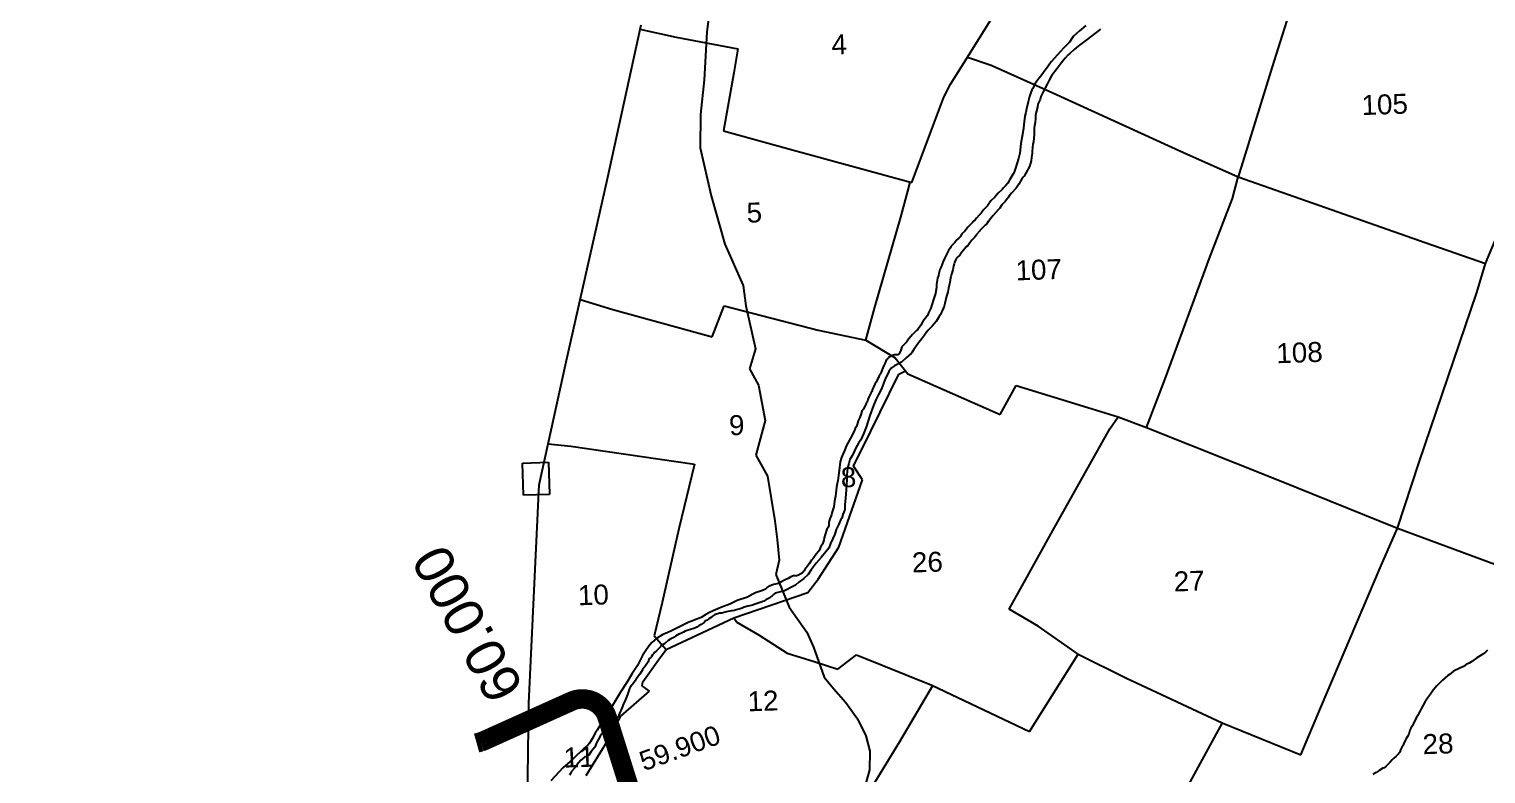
# Model space of a CAD drawing. Header units: inches. Extents: x 344504 to 348754, y 1574510 to 1580528.
# Drawn here: x 345451 to 346569, y 1578490 to 1579062 of the extents above; entities that cross this region are included whole.
import ezdxf

# ---------------------------------------------------------------- set-up
doc = ezdxf.new("R2010")
doc.units = ezdxf.units.IN
doc.header["$MEASUREMENT"] = 0
for name, color, linetype in [('BLOCK', 7, 'Continuous'), ('CART TRACK', 51, 'Continuous'), ('PLATS', 6, 'Continuous'), ('STREAMS', 131, 'Continuous'), ('VB', 5, 'Continuous')]:
    doc.layers.add(name, color=color, linetype=linetype)
doc.styles.get("Standard").update_dxf_attribs({"font": 'arial.ttf'})

msp = doc.modelspace()

# ---------------------------------------------------------------- linework, layer by layer
at = {"layer": 'BLOCK', "color": 1, "const_width": 15}
msp.add_lwpolyline([(345794.6, 1578513.7), (345797.8, 1578514.6, 0.031626), (345800.2, 1578515.5), (345867.5, 1578545.8, -0.449057), (345894.8, 1578533.5), (345948, 1578364.4, -0.16423), (345947.7, 1578351.6), (345872, 1578141.9, -0.07641), (345869.1, 1578136.6), (345611.1, 1577798, 0.236005), (345607.7, 1577780.4), (345633.8, 1577688.1, 0.106036), (345637.8, 1577680.7), (345688.7, 1577620, -0.445632), (345684.5, 1577590.6), (345596.9, 1577531.6, -0.025714), (345595.1, 1577530.5), (345491.3, 1577475.2, -0.065611), (345486.4, 1577473.4), (345319.7, 1577434.8)], format="xyb", dxfattribs=at)
at = {"layer": 'BLOCK', "color": 2}
for p in [(345845.6, 1578536), (345907.4, 1578493.2)]:
    msp.add_point(p, dxfattribs=at)
at = {"layer": 'CART TRACK'}
for p, q in [((345974.5, 1579085), (345971.2, 1579059.4)), ((345971.2, 1579059.4), (345969.2, 1579022.8)), ((345969.2, 1579022.8), (345966.4, 1578996.2)), ((345966.4, 1578996.2), (345966.3, 1578970.6)), ((345966.3, 1578970.6), (345974.6, 1578933.7)), ((345974.6, 1578933.7), (345985.2, 1578896.6)), ((345985.2, 1578896.6), (345999.1, 1578865)), ((345999.1, 1578865), (346001.3, 1578849.4)), ((346001.3, 1578849.4), (346008.7, 1578816.4)), ((346008.7, 1578816.4), (346004, 1578800.9)), ((346004, 1578800.9), (346011.1, 1578788.4)), ((346011.1, 1578788.4), (346016.2, 1578761.2)), ((346016.2, 1578761.2), (346008.9, 1578734.6)), ((346008.9, 1578734.6), (346018, 1578718.5)), ((346018, 1578718.5), (346023.6, 1578684.3)), ((346023.6, 1578684.3), (346025.2, 1578669.9)), ((346025.2, 1578669.9), (346026.8, 1578654.1)), ((346026.8, 1578654.1), (346024.3, 1578643)), ((346024.3, 1578643), (346034.4, 1578617.9)), ((346034.4, 1578617.9), (346048.2, 1578598.9)), ((346048.2, 1578598.9), (346053.2, 1578587.2)), ((346053.2, 1578587.2), (346061.5, 1578564.3)), ((346061.5, 1578564.3), (346068.6, 1578555.7)), ((346068.6, 1578555.7), (346077.9, 1578544.9)), ((346077.9, 1578544.9), (346086.9, 1578532.3)), ((346086.9, 1578532.3), (346093.5, 1578519.3)), ((346093.5, 1578519.3), (346096.4, 1578507.5)), ((346096.4, 1578507.5), (346096.3, 1578493.2)), ((346096.3, 1578493.2), (346092.9, 1578481.2))]:
    msp.add_line(p, q, dxfattribs=at)
at = {"layer": 'PLATS', "color": 0}
for p, q in [((346427.2, 1579102.3), (346405.2, 1579032.8)), ((346171.5, 1579040.2), (346196.4, 1579080.4)), ((345920, 1579061.7), (345947.8, 1579055.6)), ((345947.8, 1579055.6), (345995, 1579046.7)), ((345995, 1579046.7), (345992.1, 1579028.2)), ((346158.4, 1579019.4), (346171.5, 1579040.2)), ((346171.5, 1579040.2), (346189.7, 1579034)), ((345992.1, 1579028.2), (345984, 1578983.7)), ((346189.7, 1579034), (346237, 1579012.7)), ((346405.2, 1579032.8), (346379.3, 1578948.4)), ((346153.2, 1579009.4), (346158.4, 1579019.4)), ((346128.7, 1578943.9), (346153.2, 1579009.4)), ((346237, 1579012.7), (346337.2, 1578966.9)), ((345984, 1578983.7), (346037.9, 1578968.9)), ((346037.9, 1578968.9), (346128.7, 1578943.9)), ((346337.2, 1578966.9), (346379.3, 1578948.4)), ((346125.7, 1578937.4), (346127.5, 1578944.2)), ((346374.8, 1578931.8), (346379.3, 1578948.4)), ((346379.3, 1578948.4), (346522.8, 1578897.9)), ((346120.2, 1578917.3), (346125.7, 1578937.4)), ((346357.1, 1578885.9), (346374.8, 1578931.8)), ((346100.4, 1578848.3), (346120.2, 1578917.3)), ((346522.8, 1578897.9), (346569.1, 1578881.8)), ((346569.1, 1578881.8), (346577.7, 1578902.6)), ((346323.1, 1578793.2), (346357.1, 1578885.9)), ((346562.3, 1578859.5), (346569.1, 1578881.8)), ((345874.1, 1578854.2), (345899.1, 1578846.6)), ((345975.3, 1578825.6), (345984.6, 1578849.4)), ((345984.6, 1578849.4), (346056.8, 1578830.6)), ((346518.2, 1578729.3), (346562.3, 1578859.5)), ((345899.1, 1578846.6), (345975.3, 1578825.6)), ((346093.5, 1578823), (346100.4, 1578848.3)), ((346056.8, 1578830.6), (346093.5, 1578823)), ((346093.5, 1578823), (346116, 1578809.3)), ((346116, 1578809.3), (346125.7, 1578797.2)), ((346097.1, 1578753.2), (346118.6, 1578796.8)), ((346118.6, 1578796.8), (346123.9, 1578799.4)), ((346125.7, 1578797.2), (346196.5, 1578766)), ((346308.9, 1578756), (346323.1, 1578793.2)), ((346196.5, 1578766), (346208.7, 1578788.1)), ((346208.7, 1578788.1), (346263.8, 1578771.3)), ((346263.8, 1578771.3), (346287.1, 1578764.1)), ((346280.6, 1578755), (346287.1, 1578764.1)), ((346287.1, 1578764.1), (346308.9, 1578756)), ((346083.9, 1578726.3), (346097.1, 1578753.2)), ((346237, 1578676.8), (346280.6, 1578755)), ((346308.9, 1578756), (346410.8, 1578715.2)), ((345849.5, 1578743.4), (345866.9, 1578741.7)), ((345866.9, 1578741.7), (345961.9, 1578727.8)), ((345961.9, 1578727.8), (345949.8, 1578678.1)), ((346090.7, 1578715.7), (346083.9, 1578726.3)), ((346501.4, 1578678.6), (346518.2, 1578729.3)), ((346072.6, 1578664.1), (346090.7, 1578715.7)), ((346410.8, 1578715.2), (346501.4, 1578678.6)), ((345949.8, 1578678.1), (345937, 1578621.7)), ((346213.4, 1578634.3), (346237, 1578676.8)), ((346488.1, 1578648.2), (346501.4, 1578678.6)), ((346501.4, 1578678.6), (346603.4, 1578641)), ((346056.9, 1578639.6), (346072.6, 1578664.1)), ((346442.3, 1578540.5), (346488.1, 1578648.2)), ((346048.8, 1578629.3), (346056.9, 1578639.6)), ((345992.1, 1578609.7), (346048.8, 1578629.3)), ((346203.4, 1578616.5), (346213.4, 1578634.3)), ((345937, 1578621.7), (345930.9, 1578596.1)), ((346225.7, 1578603.3), (346203.4, 1578616.5)), ((345940.1, 1578585.6), (345992.1, 1578609.7)), ((345992.1, 1578609.7), (345994.3, 1578606.5)), ((345994.3, 1578606.5), (346011.5, 1578596.4)), ((346256.3, 1578581.9), (346225.7, 1578603.3)), ((345930.9, 1578596.1), (345940.1, 1578585.6)), ((346011.5, 1578596.4), (346033, 1578582.8)), ((345934.2, 1578577.7), (345940.1, 1578585.6)), ((346033, 1578582.8), (346053.6, 1578576.2)), ((346071.9, 1578570.3), (346086.1, 1578581.4)), ((346086.1, 1578581.4), (346144.1, 1578558.2)), ((346219.1, 1578522.6), (346256.3, 1578581.9)), ((346256.3, 1578581.9), (346293.6, 1578563.5)), ((345922.1, 1578560.7), (345934.2, 1578577.7)), ((346053.6, 1578576.2), (346071.9, 1578570.3)), ((345921.7, 1578557.5), (345922.1, 1578560.7)), ((346293.6, 1578563.5), (346367, 1578529.2)), ((345905.2, 1578534.3), (345927.2, 1578553.4)), ((345927.2, 1578553.4), (345921.7, 1578557.5)), ((346119.5, 1578515), (346144.9, 1578557.8)), ((346144.1, 1578558.2), (346219.1, 1578522.6)), ((346427.2, 1578504.7), (346442.3, 1578540.5)), ((345894.8, 1578514.9), (345905.2, 1578534.3)), ((346367, 1578529.2), (346314.9, 1578433.9)), ((346367, 1578529.2), (346427.2, 1578504.7)), ((345878.7, 1578488.8), (345894.8, 1578514.9)), ((346094.1, 1578473.5), (346119.5, 1578515))]:
    msp.add_line(p, q, dxfattribs=at)
at = {"layer": 'STREAMS'}
for p, q in [((346262.3, 1579064.4), (346257.4, 1579060.4)), ((346273.4, 1579061.7), (346262.5, 1579053.3)), ((346249.6, 1579051.8), (346245.2, 1579047)), ((346252.5, 1579056), (346249.6, 1579051.8)), ((346255.2, 1579058.3), (346252.5, 1579056)), ((346257.4, 1579060.4), (346255.2, 1579058.3)), ((346262.5, 1579053.3), (346256.5, 1579048.7)), ((346240.4, 1579041.9), (346235.7, 1579036.5)), ((346245.2, 1579047), (346240.4, 1579041.9)), ((346246.4, 1579039.5), (346243.2, 1579035.7)), ((346248.8, 1579041.9), (346246.4, 1579039.5)), ((346250.1, 1579043.1), (346248.8, 1579041.9)), ((346253.2, 1579046.1), (346250.1, 1579043.1)), ((346256.5, 1579048.7), (346253.2, 1579046.1)), ((346229.8, 1579028.5), (346227.8, 1579025.7)), ((346233.4, 1579033.3), (346229.8, 1579028.5)), ((346235.7, 1579036.5), (346233.4, 1579033.3)), ((346240.2, 1579031.4), (346236, 1579025.8)), ((346243.2, 1579035.7), (346240.2, 1579031.4)), ((346223, 1579019.5), (346221.5, 1579016.1)), ((346224.6, 1579021.7), (346223, 1579019.5)), ((346226.2, 1579023.9), (346224.6, 1579021.7)), ((346227.8, 1579025.7), (346226.2, 1579023.9)), ((346232.7, 1579019.4), (346229.6, 1579013.5)), ((346234, 1579022.6), (346232.7, 1579019.4)), ((346236, 1579025.8), (346234, 1579022.6)), ((346217.9, 1579005.9), (346216.7, 1579000.6)), ((346218.9, 1579010), (346217.9, 1579005.9)), ((346219.8, 1579012.3), (346218.9, 1579010)), ((346220.9, 1579015), (346219.8, 1579012.3)), ((346221.5, 1579016.1), (346220.9, 1579015)), ((346227.1, 1579007.6), (346225.5, 1579004.1)), ((346227.7, 1579009.9), (346227.1, 1579007.6)), ((346229.6, 1579013.5), (346227.7, 1579009.9)), ((346215.4, 1578995), (346214.6, 1578988.6)), ((346216.3, 1578997.7), (346215.4, 1578995)), ((346216.7, 1579000.6), (346216.3, 1578997.7)), ((346223.7, 1578995.4), (346223.5, 1578993.2)), ((346224.2, 1578998), (346223.7, 1578995.4)), ((346225.2, 1579001.9), (346224.2, 1578998)), ((346225.5, 1579004.1), (346225.2, 1579001.9)), ((346214.4, 1578985.4), (346213.5, 1578979.6)), ((346214.6, 1578988.6), (346214.4, 1578985.4)), ((346222.8, 1578987.6), (346222.7, 1578986)), ((346222.7, 1578986), (346222.7, 1578983.8)), ((346222.7, 1578983.8), (346222.7, 1578980.8)), ((346223.3, 1578990), (346222.8, 1578987.6)), ((346223.5, 1578993.2), (346223.3, 1578990)), ((346212.3, 1578973.8), (346211.6, 1578966.4)), ((346213.5, 1578979.6), (346212.3, 1578973.8)), ((346221.6, 1578973.4), (346221.3, 1578970.8)), ((346222.1, 1578975.3), (346221.6, 1578973.4)), ((346222.7, 1578980.8), (346222.1, 1578975.3)), ((346210.7, 1578962.5), (346209.3, 1578958.2)), ((346211.6, 1578966.4), (346210.7, 1578962.5)), ((346220.6, 1578963.2), (346220.3, 1578960.5)), ((346221, 1578966.4), (346220.6, 1578963.2)), ((346221.1, 1578967.7), (346221, 1578966.4)), ((346221.3, 1578970.8), (346221.1, 1578967.7)), ((346206.3, 1578950.1), (346204, 1578946.4)), ((346207.3, 1578951.9), (346206.3, 1578950.1)), ((346208, 1578954.1), (346207.3, 1578951.9)), ((346209.3, 1578958.2), (346208, 1578954.1)), ((346216.3, 1578951.2), (346214.9, 1578948.9)), ((346217.4, 1578953.5), (346216.3, 1578951.2)), ((346218, 1578954.6), (346217.4, 1578953.5)), ((346219, 1578956.3), (346218, 1578954.6)), ((346219.9, 1578958.7), (346219, 1578956.3)), ((346220.3, 1578960.5), (346219.9, 1578958.7)), ((346198, 1578938.5), (346194.9, 1578935.9)), ((346199.1, 1578939.8), (346198, 1578938.5)), ((346200.6, 1578941.5), (346199.1, 1578939.8)), ((346202.5, 1578943.5), (346200.6, 1578941.5)), ((346204, 1578946.4), (346202.5, 1578943.5)), ((346208.5, 1578939.5), (346205.2, 1578935.8)), ((346209.2, 1578940.3), (346208.5, 1578939.5)), ((346210.8, 1578942.7), (346209.2, 1578940.3)), ((346213.2, 1578946.7), (346210.8, 1578942.7)), ((346214.1, 1578948.2), (346213.2, 1578946.7)), ((346214.9, 1578948.9), (346214.1, 1578948.2)), ((346187.7, 1578927.6), (346186.7, 1578926.2)), ((346189.4, 1578929.9), (346187.7, 1578927.6)), ((346192.3, 1578932.6), (346189.4, 1578929.9)), ((346193.4, 1578933.9), (346192.3, 1578932.6)), ((346194.9, 1578935.9), (346193.4, 1578933.9)), ((346200.3, 1578929.3), (346197.9, 1578926.8)), ((346201.1, 1578930.5), (346200.3, 1578929.3)), ((346202.1, 1578931.8), (346201.1, 1578930.5)), ((346202.9, 1578932.8), (346202.1, 1578931.8)), ((346203.7, 1578934), (346202.9, 1578932.8)), ((346205.2, 1578935.8), (346203.7, 1578934)), ((346178.4, 1578916.7), (346177.4, 1578915.4)), ((346180.5, 1578918.9), (346178.4, 1578916.7)), ((346181.8, 1578920.5), (346180.5, 1578918.9)), ((346183.8, 1578922.9), (346181.8, 1578920.5)), ((346185, 1578924.3), (346183.8, 1578922.9)), ((346186.7, 1578926.2), (346185, 1578924.3)), ((346190, 1578917.4), (346188.9, 1578915.8)), ((346191.1, 1578918.6), (346190, 1578917.4)), ((346195, 1578923), (346191.1, 1578918.6)), ((346195.6, 1578923.5), (346195, 1578923)), ((346196.3, 1578924.3), (346195.6, 1578923.5)), ((346197, 1578925.5), (346196.3, 1578924.3)), ((346197.9, 1578926.8), (346197, 1578925.5)), ((346169.5, 1578906.7), (346167.2, 1578904.5)), ((346170.5, 1578907.9), (346169.5, 1578906.7)), ((346171.7, 1578909.6), (346170.5, 1578907.9)), ((346173, 1578910.9), (346171.7, 1578909.6)), ((346175.3, 1578913.3), (346173, 1578910.9)), ((346175.8, 1578914), (346175.3, 1578913.3)), ((346177.4, 1578915.4), (346175.8, 1578914)), ((346180.6, 1578906.7), (346178.4, 1578904)), ((346180.9, 1578907.1), (346180.6, 1578906.7)), ((346181.6, 1578907.9), (346180.9, 1578907.1)), ((346183.4, 1578909.6), (346181.6, 1578907.9)), ((346185.1, 1578911.2), (346183.4, 1578909.6)), ((346185.9, 1578912.1), (346185.1, 1578911.2)), ((346187.4, 1578914.1), (346185.9, 1578912.1)), ((346187.8, 1578914.4), (346187.4, 1578914.1)), ((346188.9, 1578915.8), (346187.8, 1578914.4)), ((346158.8, 1578895), (346157.9, 1578893.4)), ((346160.3, 1578896.6), (346158.8, 1578895)), ((346161.6, 1578898), (346160.3, 1578896.6)), ((346163.2, 1578900), (346161.6, 1578898)), ((346164.8, 1578901.3), (346163.2, 1578900)), ((346165.8, 1578902.3), (346164.8, 1578901.3)), ((346167.2, 1578904.5), (346165.8, 1578902.3)), ((346170.5, 1578894.5), (346168.6, 1578892.4)), ((346171.6, 1578895.4), (346170.5, 1578894.5)), ((346173.2, 1578897.6), (346171.6, 1578895.4)), ((346174.8, 1578899.7), (346173.2, 1578897.6)), ((346175.5, 1578900.5), (346174.8, 1578899.7)), ((346176.6, 1578901.6), (346175.5, 1578900.5)), ((346177.7, 1578903), (346176.6, 1578901.6)), ((346178.4, 1578904), (346177.7, 1578903)), ((346152.7, 1578883.4), (346152.1, 1578881.4)), ((346153.7, 1578885.6), (346152.7, 1578883.4)), ((346154.5, 1578887.2), (346153.7, 1578885.6)), ((346156.3, 1578890.7), (346154.5, 1578887.2)), ((346156.9, 1578891.7), (346156.3, 1578890.7)), ((346157.9, 1578893.4), (346156.9, 1578891.7)), ((346161.5, 1578882.7), (346161.1, 1578881.6)), ((346162.2, 1578884.4), (346161.5, 1578882.7)), ((346162.9, 1578885.8), (346162.2, 1578884.4)), ((346164.1, 1578886.9), (346162.9, 1578885.8)), ((346165.5, 1578888.2), (346164.1, 1578886.9)), ((346167, 1578890.6), (346165.5, 1578888.2)), ((346168.6, 1578892.4), (346167, 1578890.6)), ((346149.2, 1578872.5), (346148.4, 1578870.6)), ((346149.5, 1578874.2), (346149.2, 1578872.5)), ((346150.3, 1578877.1), (346149.5, 1578874.2)), ((346151.2, 1578879.3), (346150.3, 1578877.1)), ((346152.1, 1578881.4), (346151.2, 1578879.3)), ((346158.7, 1578871.7), (346158.5, 1578870.9)), ((346159.2, 1578873.5), (346158.7, 1578871.7)), ((346160.1, 1578877), (346159.2, 1578873.5)), ((346160.6, 1578879.8), (346160.1, 1578877)), ((346161.1, 1578881.6), (346160.6, 1578879.8)), ((346147.1, 1578860.5), (346146.8, 1578858.8)), ((346147.5, 1578863.5), (346147.1, 1578860.5)), ((346147.6, 1578865.9), (346147.5, 1578863.5)), ((346148.4, 1578870.6), (346147.6, 1578865.9)), ((346156.8, 1578862.9), (346156.2, 1578859.7)), ((346157.4, 1578865.3), (346156.8, 1578862.9)), ((346157.8, 1578867.3), (346157.4, 1578865.3)), ((346158.5, 1578870.9), (346157.8, 1578867.3)), ((346144, 1578850), (346143.2, 1578847.6)), ((346145.4, 1578854.1), (346144, 1578850)), ((346146.1, 1578856.5), (346145.4, 1578854.1)), ((346146.8, 1578858.8), (346146.1, 1578856.5)), ((346154.1, 1578851), (346153.3, 1578848)), ((346155.1, 1578855.6), (346154.1, 1578851)), ((346155.6, 1578857.4), (346155.1, 1578855.6)), ((346156.2, 1578859.7), (346155.6, 1578857.4)), ((346138.8, 1578839.6), (346137.2, 1578837.2)), ((346140.6, 1578842), (346138.8, 1578839.6)), ((346141.4, 1578843.9), (346140.6, 1578842)), ((346143.2, 1578847.6), (346141.4, 1578843.9)), ((346149.8, 1578841.2), (346147.3, 1578837.3)), ((346150.6, 1578842.7), (346149.8, 1578841.2)), ((346152.6, 1578846.7), (346150.6, 1578842.7)), ((346153.3, 1578848), (346152.6, 1578846.7)), ((346129.1, 1578827.4), (346127.6, 1578825.5)), ((346132.3, 1578830.3), (346129.1, 1578827.4)), ((346133.3, 1578831.2), (346132.3, 1578830.3)), ((346135.5, 1578834.4), (346133.3, 1578831.2)), ((346137.2, 1578837.2), (346135.5, 1578834.4)), ((346138.3, 1578826.9), (346136, 1578823.8)), ((346138.9, 1578827.5), (346138.3, 1578826.9)), ((346139.8, 1578828.7), (346138.9, 1578827.5)), ((346140.9, 1578830.3), (346139.8, 1578828.7)), ((346142.4, 1578831.9), (346140.9, 1578830.3)), ((346144.5, 1578833.9), (346142.4, 1578831.9)), ((346145.7, 1578835.2), (346144.5, 1578833.9)), ((346147.3, 1578837.3), (346145.7, 1578835.2)), ((346121.1, 1578817.8), (346120, 1578814.4)), ((346122.9, 1578819.7), (346121.1, 1578817.8)), ((346124.6, 1578821.3), (346122.9, 1578819.7)), ((346126.1, 1578823.6), (346124.6, 1578821.3)), ((346127.6, 1578825.5), (346126.1, 1578823.6)), ((346130.2, 1578815.9), (346128.9, 1578813.8)), ((346133.3, 1578820.1), (346130.2, 1578815.9)), ((346134, 1578821.2), (346133.3, 1578820.1)), ((346136, 1578823.8), (346134, 1578821.2)), ((346108.2, 1578805.5), (346107.5, 1578804.1)), ((346109.3, 1578808.1), (346108.2, 1578805.5)), ((346109.9, 1578808.7), (346109.3, 1578808.1)), ((346110.4, 1578809.2), (346109.9, 1578808.7)), ((346110.9, 1578809.6), (346110.4, 1578809.2)), ((346113.1, 1578810.7), (346110.9, 1578809.6)), ((346113.9, 1578811.2), (346113.1, 1578810.7)), ((346115.5, 1578811.6), (346113.9, 1578811.2)), ((346118, 1578811.6), (346115.5, 1578811.6)), ((346120.8, 1578806.1), (346115.5, 1578803.3)), ((346118.8, 1578812.3), (346118, 1578811.6)), ((346120, 1578814.4), (346118.8, 1578812.3)), ((346124.3, 1578809.4), (346120.8, 1578806.1)), ((346128.4, 1578813), (346124.3, 1578809.4)), ((346128.9, 1578813.8), (346128.4, 1578813)), ((346103, 1578794.4), (346102.3, 1578793)), ((346103.9, 1578796.3), (346103, 1578794.4)), ((346104.6, 1578797.2), (346103.9, 1578796.3)), ((346105.2, 1578798.5), (346104.6, 1578797.2)), ((346106.5, 1578801.8), (346105.2, 1578798.5)), ((346107.5, 1578804.1), (346106.5, 1578801.8)), ((346108.5, 1578793.9), (346107.7, 1578791.7)), ((346109.7, 1578796.2), (346108.5, 1578793.9)), ((346111.1, 1578798.9), (346109.7, 1578796.2)), ((346112.8, 1578801.5), (346111.1, 1578798.9)), ((346115.5, 1578803.3), (346112.8, 1578801.5)), ((346097.6, 1578782.8), (346095.6, 1578779.1)), ((346097.9, 1578783.6), (346097.6, 1578782.8)), ((346098.6, 1578785.3), (346097.9, 1578783.6)), ((346099.2, 1578786.8), (346098.6, 1578785.3)), ((346100.4, 1578789.1), (346099.2, 1578786.8)), ((346101.4, 1578790.8), (346100.4, 1578789.1)), ((346102.3, 1578793), (346101.4, 1578790.8)), ((346105.4, 1578785.7), (346103, 1578781.3)), ((346107.7, 1578791.7), (346105.4, 1578785.7)), ((346093.6, 1578774.4), (346091.5, 1578770.1)), ((346094.3, 1578775.4), (346093.6, 1578774.4)), ((346094.9, 1578777.3), (346094.3, 1578775.4)), ((346095.6, 1578779.1), (346094.9, 1578777.3)), ((346099.2, 1578772.7), (346096.4, 1578765.1)), ((346101.1, 1578777.2), (346099.2, 1578772.7)), ((346103, 1578781.3), (346101.1, 1578777.2)), ((346087.4, 1578761), (346086.6, 1578758.3)), ((346088.4, 1578763), (346087.4, 1578761)), ((346089.6, 1578765.7), (346088.4, 1578763)), ((346090.4, 1578768.4), (346089.6, 1578765.7)), ((346091.5, 1578770.1), (346090.4, 1578768.4)), ((346096.4, 1578765.1), (346093.6, 1578756.2)), ((346084.4, 1578753.1), (346081.7, 1578747.7)), ((346085.3, 1578755.1), (346084.4, 1578753.1)), ((346086.1, 1578756.8), (346085.3, 1578755.1)), ((346086.6, 1578758.3), (346086.1, 1578756.8)), ((346091.6, 1578751), (346089.6, 1578746.4)), ((346093.6, 1578756.2), (346091.6, 1578751)), ((346077.3, 1578738.9), (346075.2, 1578734.1)), ((346078.5, 1578742.2), (346077.3, 1578738.9)), ((346079.8, 1578744.5), (346078.5, 1578742.2)), ((346081.7, 1578747.7), (346079.8, 1578744.5)), ((346084.6, 1578737.9), (346083.7, 1578735.8)), ((346085.6, 1578740.2), (346084.6, 1578737.9)), ((346087.8, 1578744), (346085.6, 1578740.2)), ((346089.6, 1578746.4), (346087.8, 1578744)), ((346073.7, 1578729.6), (346073.1, 1578725.3)), ((346074.8, 1578732.9), (346073.7, 1578729.6)), ((346075.2, 1578734.1), (346074.8, 1578732.9)), ((346079.8, 1578726.5), (346079.4, 1578724.7)), ((346080.4, 1578728.2), (346079.8, 1578726.5)), ((346081.2, 1578731.3), (346080.4, 1578728.2)), ((346082.7, 1578733.8), (346081.2, 1578731.3)), ((346083.7, 1578735.8), (346082.7, 1578733.8)), ((346072.5, 1578719), (346071.9, 1578714.9)), ((346072.9, 1578723), (346072.5, 1578719)), ((346073.1, 1578725.3), (346072.9, 1578723)), ((346078.7, 1578715.9), (346078.6, 1578711.9)), ((346079.4, 1578724.7), (346078.7, 1578719.6)), ((346078.7, 1578719.6), (346078.7, 1578715.9)), ((346070.8, 1578710.2), (346070.2, 1578703.1)), ((346071.4, 1578712.9), (346070.8, 1578710.2)), ((346071.9, 1578714.9), (346071.4, 1578712.9)), ((346077.9, 1578704.7), (346077.5, 1578699.2)), ((346078.3, 1578708.1), (346077.9, 1578704.7)), ((346078.6, 1578711.9), (346078.3, 1578708.1)), ((346068.8, 1578695.1), (346067.8, 1578691.9)), ((346069.4, 1578699.3), (346068.8, 1578695.1)), ((346069.6, 1578700.6), (346069.4, 1578699.3)), ((346070.2, 1578703.1), (346069.6, 1578700.6)), ((346077.2, 1578693.1), (346076.5, 1578691)), ((346077.5, 1578699.2), (346077.2, 1578696.3)), ((346077.2, 1578696.3), (346077.2, 1578693.1)), ((346065.7, 1578685.8), (346065, 1578683.2)), ((346065, 1578683.2), (346065, 1578680.7)), ((346067, 1578689), (346065.7, 1578685.8)), ((346067.3, 1578690.1), (346067, 1578689)), ((346067.8, 1578691.9), (346067.3, 1578690.1)), ((346072.6, 1578681.7), (346070.7, 1578677.7)), ((346074, 1578684.7), (346072.6, 1578681.7)), ((346075, 1578686.3), (346074, 1578684.7)), ((346075.6, 1578689.2), (346075, 1578686.3)), ((346076.5, 1578691), (346075.6, 1578689.2)), ((346061.5, 1578671.3), (346061.1, 1578669.4)), ((346062.2, 1578673.7), (346061.5, 1578671.3)), ((346063.5, 1578677.8), (346062.2, 1578673.7)), ((346064.1, 1578678.9), (346063.5, 1578677.8)), ((346063.5, 1578677.8), (346063.5, 1578677.8)), ((346065, 1578680.7), (346064.1, 1578678.9)), ((346068.1, 1578670.8), (346066.3, 1578666.9)), ((346069.6, 1578674), (346068.1, 1578670.8)), ((346070.7, 1578677.7), (346069.6, 1578674)), ((346057.9, 1578661.8), (346054.6, 1578657.7)), ((346058.7, 1578664), (346057.9, 1578661.8)), ((346060.1, 1578666.4), (346058.7, 1578664)), ((346062.7, 1578660.5), (346059.2, 1578656.2)), ((346061.1, 1578669.4), (346060.1, 1578666.4)), ((346065.1, 1578663.4), (346062.7, 1578660.5)), ((346066.3, 1578666.9), (346065.1, 1578663.4)), ((346047.6, 1578648.2), (346046.5, 1578646.8)), ((346049.8, 1578651.2), (346047.6, 1578648.2)), ((346051.7, 1578654.2), (346049.8, 1578651.2)), ((346055.2, 1578651.7), (346051.4, 1578646.7)), ((346053, 1578655.4), (346051.7, 1578654.2)), ((346054.6, 1578657.7), (346053, 1578655.4)), ((346059.2, 1578656.2), (346055.2, 1578651.7)), ((346027.5, 1578636.9), (346026.1, 1578636.1)), ((346029, 1578637.7), (346027.5, 1578636.9)), ((346031.9, 1578639.3), (346029, 1578637.7)), ((346033.8, 1578640.1), (346031.9, 1578639.3)), ((346035.7, 1578641.3), (346033.8, 1578640.1)), ((346037.9, 1578642), (346035.7, 1578641.3)), ((346040.1, 1578642.1), (346037.9, 1578642)), ((346042, 1578637.1), (346039.5, 1578634.8)), ((346041.2, 1578642.3), (346040.1, 1578642.1)), ((346043.4, 1578643.5), (346041.2, 1578642.3)), ((346045.7, 1578639.9), (346042, 1578637.1)), ((346044.5, 1578644.1), (346043.4, 1578643.5)), ((346046, 1578646), (346044.5, 1578644.1)), ((346049.2, 1578643.2), (346045.7, 1578639.9)), ((346046.5, 1578646.8), (346046, 1578646)), ((346051.4, 1578646.7), (346049.2, 1578643.2)), ((346002.5, 1578625.8), (345994.6, 1578623.1)), ((346006.7, 1578627.9), (346002.5, 1578625.8)), ((346009.2, 1578629.2), (346006.7, 1578627.9)), ((346010.9, 1578629.8), (346009.2, 1578629.2)), ((346014.1, 1578630.7), (346010.9, 1578629.8)), ((346016.4, 1578631.9), (346014.1, 1578630.7)), ((346017.7, 1578633), (346016.4, 1578631.9)), ((346019.5, 1578634.2), (346017.7, 1578633)), ((346022.4, 1578635.4), (346019.5, 1578634.2)), ((346020.8, 1578626.1), (346019.7, 1578625.2)), ((346021.5, 1578626.8), (346020.8, 1578626.1)), ((346022.5, 1578627.7), (346021.5, 1578626.8)), ((346024.1, 1578635.7), (346022.4, 1578635.4)), ((346023.9, 1578628.8), (346022.5, 1578627.7)), ((346026.8, 1578629.4), (346023.9, 1578628.8)), ((346026.1, 1578636.1), (346024.1, 1578635.7)), ((346028.8, 1578630.1), (346026.8, 1578629.4)), ((346030.9, 1578630.5), (346028.8, 1578630.1)), ((346032.6, 1578631.2), (346030.9, 1578630.5)), ((346036.4, 1578633.3), (346032.6, 1578631.2)), ((346039.5, 1578634.8), (346036.4, 1578633.3)), ((345982.2, 1578617.7), (345973.8, 1578614.1)), ((345988.9, 1578620.4), (345982.2, 1578617.7)), ((345987.5, 1578614.6), (345985.5, 1578614.2)), ((345989.1, 1578614.9), (345987.5, 1578614.6)), ((345994.6, 1578623.1), (345988.9, 1578620.4)), ((345990.3, 1578615.1), (345989.1, 1578614.9)), ((345990.9, 1578615.1), (345990.3, 1578615.1)), ((345992.6, 1578615.5), (345990.9, 1578615.1)), ((345993.8, 1578616), (345992.6, 1578615.5)), ((345997, 1578616.6), (345993.8, 1578616)), ((345998.4, 1578617.3), (345997, 1578616.6)), ((346000, 1578617.9), (345998.4, 1578617.3)), ((346002.7, 1578618.8), (346000, 1578617.9)), ((346005.4, 1578619.4), (346002.7, 1578618.8)), ((346006.4, 1578619.6), (346005.4, 1578619.4)), ((346008.4, 1578620.2), (346006.4, 1578619.6)), ((346010.7, 1578621), (346008.4, 1578620.2)), ((346011.4, 1578621.3), (346010.7, 1578621)), ((346013.1, 1578621.9), (346011.4, 1578621.3)), ((346015, 1578622.6), (346013.1, 1578621.9)), ((346016.5, 1578623.6), (346015, 1578622.6)), ((346019.3, 1578624.9), (346016.5, 1578623.6)), ((346019.7, 1578625.2), (346019.3, 1578624.9)), ((345954.4, 1578604.9), (345949.8, 1578602.7)), ((345957.4, 1578606.4), (345954.4, 1578604.9)), ((345959.7, 1578607.2), (345957.4, 1578606.4)), ((345963, 1578608.5), (345959.7, 1578607.2)), ((345966.9, 1578610), (345963, 1578608.5)), ((345965.5, 1578603.9), (345963.6, 1578602.6)), ((345967.1, 1578604.6), (345965.5, 1578603.9)), ((345970.5, 1578612.5), (345966.9, 1578610)), ((345968.4, 1578605.6), (345967.1, 1578604.6)), ((345969.2, 1578606.3), (345968.4, 1578605.6)), ((345970.3, 1578607.4), (345969.2, 1578606.3)), ((345971.8, 1578608), (345970.3, 1578607.4)), ((345973.8, 1578614.1), (345970.5, 1578612.5)), ((345972.9, 1578609), (345971.8, 1578608)), ((345974.2, 1578609.9), (345972.9, 1578609)), ((345975.7, 1578611), (345974.2, 1578609.9)), ((345977.2, 1578612.1), (345975.7, 1578611)), ((345978.7, 1578612.7), (345977.2, 1578612.1)), ((345979.7, 1578613), (345978.7, 1578612.7)), ((345981, 1578613.4), (345979.7, 1578613)), ((345983.2, 1578613.5), (345981, 1578613.4)), ((345984.5, 1578613.9), (345983.2, 1578613.5)), ((345985.5, 1578614.2), (345984.5, 1578613.9)), ((345932.6, 1578594), (345929, 1578591)), ((345937.5, 1578597.1), (345932.6, 1578594)), ((345941, 1578598.4), (345937.5, 1578597.1)), ((345941.6, 1578592.3), (345939.2, 1578590.2)), ((345944.6, 1578600.1), (345941, 1578598.4)), ((345943.7, 1578593.6), (345941.6, 1578592.3)), ((345946.4, 1578595.1), (345943.7, 1578593.6)), ((345949.8, 1578602.7), (345944.6, 1578600.1)), ((345947.4, 1578595.7), (345946.4, 1578595.1)), ((345949.9, 1578597.2), (345947.4, 1578595.7)), ((345951.4, 1578597.8), (345949.9, 1578597.2)), ((345953.3, 1578598.9), (345951.4, 1578597.8)), ((345954.6, 1578599.5), (345953.3, 1578598.9)), ((345957, 1578600.4), (345954.6, 1578599.5)), ((345960.6, 1578601.5), (345957, 1578600.4)), ((345962.7, 1578602.1), (345960.6, 1578601.5)), ((345963.6, 1578602.6), (345962.7, 1578602.1)), ((345922, 1578580.8), (345918, 1578573.3)), ((345925, 1578585.6), (345922, 1578580.8)), ((345927.6, 1578589.2), (345925, 1578585.6)), ((345929, 1578591), (345927.6, 1578589.2)), ((345929.7, 1578581.3), (345928.9, 1578580.1)), ((345930.7, 1578582.5), (345929.7, 1578581.3)), ((345931.2, 1578583.1), (345930.7, 1578582.5)), ((345932.7, 1578584.6), (345931.2, 1578583.1)), ((345933.1, 1578584.9), (345932.7, 1578584.6)), ((345935.7, 1578587.6), (345933.1, 1578584.9)), ((345936.4, 1578588.7), (345935.7, 1578587.6)), ((345939.2, 1578590.2), (345936.4, 1578588.7)), ((346567.1, 1578581.9), (346562.5, 1578579.1)), ((346569.1, 1578583.5), (346567.1, 1578581.9)), ((346570.7, 1578585.1), (346569.1, 1578583.5)), ((345918, 1578573.3), (345913.9, 1578567)), ((345921.6, 1578569.5), (345920, 1578566.7)), ((345922, 1578570.2), (345921.6, 1578569.5)), ((345923.3, 1578571.7), (345922, 1578570.2)), ((345924.7, 1578573.8), (345923.3, 1578571.7)), ((345926.3, 1578576.1), (345924.7, 1578573.8)), ((345926.9, 1578577.8), (345926.3, 1578576.1)), ((345927.3, 1578578.7), (345926.9, 1578577.8)), ((345928.5, 1578579.7), (345927.3, 1578578.7)), ((345928.9, 1578580.1), (345928.5, 1578579.7)), ((346549.4, 1578571.2), (346544.6, 1578568.8)), ((346552.1, 1578572.5), (346549.4, 1578571.2)), ((346554.3, 1578574), (346552.1, 1578572.5)), ((346556.5, 1578575.1), (346554.3, 1578574)), ((346558.5, 1578576.4), (346556.5, 1578575.1)), ((346562.5, 1578579.1), (346558.5, 1578576.4)), ((345909.8, 1578560.1), (345905.1, 1578552.7)), ((345913.9, 1578567), (345909.8, 1578560.1)), ((345916.2, 1578561.4), (345913.9, 1578558.3)), ((345916.9, 1578562.5), (345916.2, 1578561.4)), ((345917.8, 1578563.8), (345916.9, 1578562.5)), ((345918.8, 1578565.2), (345917.8, 1578563.8)), ((345920, 1578566.7), (345918.8, 1578565.2)), ((346534.6, 1578560.4), (346531.8, 1578557.6)), ((346536, 1578562), (346534.6, 1578560.4)), ((346538, 1578563.8), (346536, 1578562)), ((346540.2, 1578565.6), (346538, 1578563.8)), ((346541.4, 1578566.4), (346540.2, 1578565.6)), ((346544.6, 1578568.8), (346541.4, 1578566.4)), ((345905.1, 1578552.7), (345900.5, 1578545.2)), ((345909.2, 1578547.6), (345908.2, 1578545.4)), ((345910.4, 1578551), (345909.2, 1578547.6)), ((345911.9, 1578555.6), (345910.4, 1578551)), ((345912.6, 1578556.6), (345911.9, 1578555.6)), ((345913.9, 1578558.3), (345912.6, 1578556.6)), ((346524.6, 1578548.2), (346522.5, 1578545)), ((346526.8, 1578551.1), (346524.6, 1578548.2)), ((346528.9, 1578554.2), (346526.8, 1578551.1)), ((346531.8, 1578557.6), (346528.9, 1578554.2)), ((345900.5, 1578545.2), (345893.7, 1578534.1)), ((345904.4, 1578536.3), (345903.3, 1578533.9)), ((345906.1, 1578540.5), (345904.4, 1578536.3)), ((345907.4, 1578543.7), (345906.1, 1578540.5)), ((345908.2, 1578545.4), (345907.4, 1578543.7)), ((346518.7, 1578538), (346516.8, 1578534.6)), ((346520, 1578540.4), (346518.7, 1578538)), ((346521.3, 1578542.9), (346520, 1578540.4)), ((346522.5, 1578545), (346521.3, 1578542.9)), ((345889.9, 1578528.1), (345887.2, 1578523.7)), ((345892.1, 1578531.5), (345889.9, 1578528.1)), ((345893.7, 1578534.1), (345892.1, 1578531.5)), ((345895.3, 1578526.5), (345893.6, 1578524.5)), ((345898.2, 1578529.1), (345895.3, 1578526.5)), ((345899.3, 1578530), (345898.2, 1578529.1)), ((345900.4, 1578530.7), (345899.3, 1578530)), ((345901.9, 1578532.6), (345900.4, 1578530.7)), ((345903.3, 1578533.9), (345901.9, 1578532.6)), ((346511.8, 1578525.2), (346511.1, 1578523.5)), ((346512.8, 1578526.6), (346511.8, 1578525.2)), ((346513.8, 1578528.6), (346512.8, 1578526.6)), ((346516.2, 1578533.5), (346513.8, 1578528.6)), ((346516.8, 1578534.6), (346516.2, 1578533.5)), ((345882.6, 1578515.6), (345881.2, 1578513.6)), ((345884.1, 1578518.1), (345882.6, 1578515.6)), ((345884.9, 1578519.9), (345884.1, 1578518.1)), ((345885.9, 1578521.9), (345884.9, 1578519.9)), ((345887.2, 1578523.7), (345885.9, 1578521.9)), ((345886.7, 1578513.9), (345885.9, 1578511.8)), ((345887.9, 1578516.2), (345886.7, 1578513.9)), ((345889.4, 1578519), (345887.9, 1578516.2)), ((345890, 1578519.7), (345889.4, 1578519)), ((345892.3, 1578522.9), (345890, 1578519.7)), ((345893.6, 1578524.5), (345892.3, 1578522.9)), ((346507.3, 1578515.7), (346506.1, 1578512.9)), ((346508, 1578516.8), (346507.3, 1578515.7)), ((346509.2, 1578518.7), (346508, 1578516.8)), ((346510.1, 1578520.4), (346509.2, 1578518.7)), ((346511.1, 1578523.5), (346510.1, 1578520.4)), ((345876.9, 1578509.5), (345868.2, 1578501)), ((345877.6, 1578503.2), (345875.7, 1578501.3)), ((345880.1, 1578512.2), (345876.9, 1578509.5)), ((345878.9, 1578503.4), (345877.6, 1578503.2)), ((345877.6, 1578503.2), (345877.6, 1578503.2)), ((345879.6, 1578503.5), (345878.9, 1578503.4)), ((345880.3, 1578503.9), (345879.6, 1578503.5)), ((345881.2, 1578513.6), (345880.1, 1578512.2)), ((345880.8, 1578504.4), (345880.3, 1578503.9)), ((345882.5, 1578507.1), (345880.8, 1578504.4)), ((345885.3, 1578510.5), (345882.5, 1578507.1)), ((345885.9, 1578511.8), (345885.3, 1578510.5)), ((346500.3, 1578503.3), (346498.7, 1578502)), ((346501.2, 1578504.3), (346500.3, 1578503.3)), ((346501.9, 1578505.1), (346501.2, 1578504.3)), ((346502.6, 1578506.3), (346501.9, 1578505.1)), ((346503.4, 1578506.8), (346502.6, 1578506.3)), ((346503.9, 1578508.4), (346503.4, 1578506.8)), ((346504.8, 1578510.6), (346503.9, 1578508.4)), ((346505.5, 1578511.6), (346504.8, 1578510.6)), ((346506.1, 1578512.9), (346505.5, 1578511.6)), ((345860.7, 1578494.7), (345851.5, 1578484.8)), ((345868.2, 1578501), (345860.7, 1578494.7)), ((345867.5, 1578491.9), (345866.7, 1578490.2)), ((345869.8, 1578494.4), (345867.5, 1578491.9)), ((345872, 1578497.4), (345869.8, 1578494.4)), ((345873.1, 1578498.8), (345872, 1578497.4)), ((345874.6, 1578500.5), (345873.1, 1578498.8)), ((345875.7, 1578501.3), (345874.6, 1578500.5)), ((346487.5, 1578492.7), (346485.2, 1578491.1)), ((346490.3, 1578494.4), (346487.5, 1578492.7)), ((346491.2, 1578494.8), (346490.3, 1578494.4)), ((346492.5, 1578495.8), (346491.2, 1578494.8)), ((346493.8, 1578496.9), (346492.5, 1578495.8)), ((346494.7, 1578497.8), (346493.8, 1578496.9)), ((346495.5, 1578498.8), (346494.7, 1578497.8)), ((346497.4, 1578500.8), (346495.5, 1578498.8)), ((346498.7, 1578502), (346497.4, 1578500.8)), ((345866.7, 1578490.2), (345865.8, 1578489)), ((346483.6, 1578490.3), (346482.7, 1578489.6)), ((346485.2, 1578491.1), (346483.6, 1578490.3))]:
    msp.add_line(p, q, dxfattribs=at)
at = {"layer": 'VB', "color": 6}
for p, q in [((345894.9, 1578945.7), (345920.8, 1579065)), ((345863.3, 1578806.4), (345894.9, 1578945.7)), ((345842.6, 1578711.9), (345863.3, 1578806.4)), ((345829.8, 1578728.6), (345849.7, 1578729.3)), ((345830.7, 1578703.9), (345829.8, 1578728.6)), ((345849.7, 1578729.3), (345850.6, 1578704.6)), ((345850.6, 1578704.6), (345830.7, 1578703.9)), ((345834.8, 1578544.4), (345842.6, 1578711.9)), ((345833.6, 1578469.4), (345834.8, 1578544.4))]:
    msp.add_line(p, q, dxfattribs=at)

# ---------------------------------------------------------------- texts
at = {"layer": 'BLOCK', "color": 1}
msp.add_text('60.000', height=30, rotation=118.6803, dxfattribs=at).set_placement((345831.5, 1578556))
at = {"layer": 'BLOCK', "color": 0}
msp.add_text('59.900', height=15, rotation=19.8951, dxfattribs=at).set_placement((345923, 1578492))
at = {"layer": 'PLATS', "color": 0}
for s, height, p in [('4', 15.3, (346067.2, 1579042.2)), ('105', 15.31, (346474.1, 1578995.7)), ('5', 15.3, (346002.1, 1578913.1)), ('108', 15.31, (346408.7, 1578805.2)), ('9', 15.3, (345988.6, 1578749.9)), ('8', 15.3, (346074.4, 1578709.9)), ('26', 15.31, (346129, 1578644.6)), ('27', 15.31, (346330, 1578630)), ('10', 15.31, (345872.6, 1578619.4)), ('12', 15.31, (346002.8, 1578538)), ('28', 15.31, (346521, 1578505.1)), ('11', 15.31, (345861.6, 1578494.8))]:
    msp.add_text(s, height=height, rotation=1.9712, dxfattribs=at).set_placement(p)
at = {"layer": 'PLATS', "color": 0, "oblique": 360}
msp.add_text('107', height=15.31, rotation=1.9712, dxfattribs=at).set_placement((346208.5, 1578868.8))

doc.saveas('drawing.dxf')
